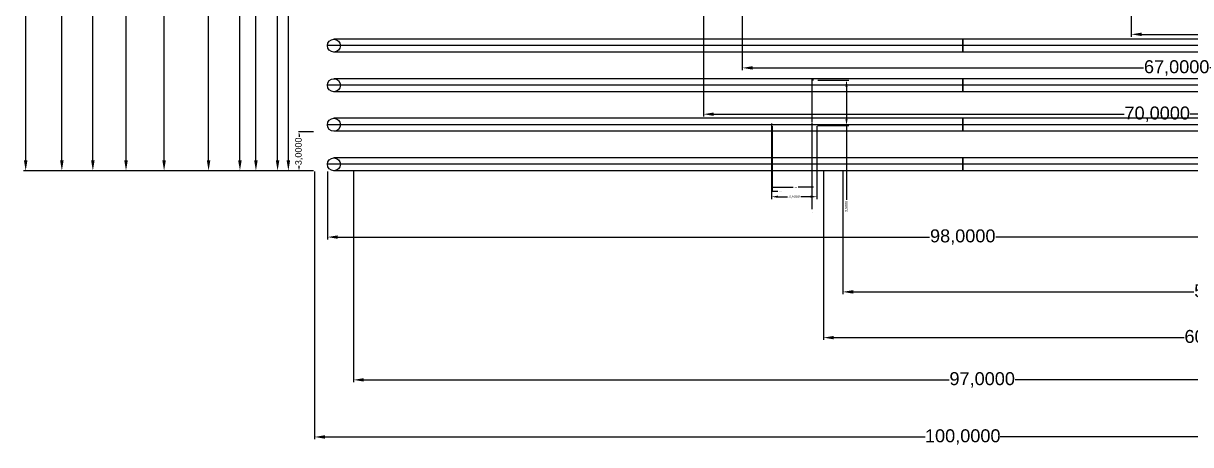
# Model space of a CAD drawing. Header units: millimetres. Extents: x -129 to 171, y -129 to 202.
# Drawn here: x 9.2 to 99.2, y -10 to 22.5 of the extents above; entities that cross this region are included whole.
import ezdxf

# ---------------------------------------------------------------- set-up
doc = ezdxf.new("R2010")
doc.units = ezdxf.units.MM
doc.header["$MEASUREMENT"] = 0
for name, color, linetype, plot in [('Acoperis', 180, 'Continuous', False), ('Dimenisuni corp 1', 11, 'Continuous', False), ('Dimensiune acoperis', 11, 'Continuous', False), ('Dimensiuni corp 0', 11, 'Continuous', False), ('Dimensiuni interior_1', 11, 'Continuous', False)]:
    doc.layers.add(name, color=color, linetype=linetype, plot=plot)
doc.styles.get("Standard").update_dxf_attribs({"font": 'arial.ttf'})
doc.dimstyles.new('Mici', dxfattribs={"dimtxt": 0.05, "dimasz": 0.05, "dimexe": 0.03, "dimexo": 0.0625, "dimgap": 0.09, "dimtad": 0, "dimdec": 4, "dimzin": 0, "dimtxsty": 'Standard', "dimcen": 0.09, "dimclrd": 1, "dimclre": 1, "dimadec": 0, "dimazin": 0, "dimtfac": 1, "dimtdec": 4, "dimtofl": 0, "dimtmove": 0, "dimatfit": 3, "dimfxl": 1, "dimtolj": 1, "dimtzin": 0, "dimarcsym": 0})
doc.dimstyles.get("Standard").update_dxf_attribs({"dimtxt": 0.18, "dimasz": 0.18, "dimexe": 0.18, "dimexo": 0.0625, "dimgap": 0.09, "dimtad": 0, "dimtih": 1, "dimtoh": 1, "dimdec": 4, "dimzin": 0, "dimdsep": 46, "dimtxsty": 'Standard', "dimcen": 0.09, "dimadec": 0, "dimazin": 0, "dimtfac": 1, "dimtdec": 4, "dimtofl": 0, "dimtmove": 0, "dimatfit": 3, "dimfxl": 1, "dimtolj": 1, "dimtzin": 0, "dimarcsym": 0})

# ---------------------------------------------------------------- blocks, each defined once
blk = doc.blocks.new('*U32')
blk.add_circle((1.5, 0), 0.5)
at = {"extrusion": (1.26823e-14, 1, 7.01661e-14)}
blk.add_circle((-1.5, 34.5, -48.5), 0.5, dxfattribs=at)
at = {"extrusion": (-1, 4.06467e-14, 2.35596e-14)}
for centre, radius, start, end in [((48.5, -16.8, -1.5), 51.8, 18.92464, 161.07536), ((48.5, -16.841, -1), 51.341, 19.14846, 160.85154), ((48.5, -16.882, -1.5), 50.882, 19.37757, 160.62243), ((48.5, -16.841, -2), 51.341, 19.14846, 160.85154)]:
    blk.add_arc(centre, radius, start, end, dxfattribs=at)
blk = doc.blocks.new('*U33')
at = {"layer": 'Acoperis', "color": 0, "linetype": 'ByBlock', "lineweight": -2, "transparency": 16777216, "rotation": 90.00000000000072}
for p in [(244.181, 52.971), (244.181, 49.92), (244.181, 46.868), (244.181, 43.817)]:
    blk.add_blockref('*U32', p, dxfattribs=at)
blk = doc.blocks.new('*D58')
at = {"layer": 'Defpoints', "color": 0, "transparency": 16777216}
for p in [(46.877, 130.551), (27.395, 13.551), (46.877, 13.551)]:
    blk.add_point(p, dxfattribs=at)
at = {"layer": 'Dimenisuni corp 1', "color": 1, "lineweight": -2, "transparency": 16777216}
for p, q in [((46.814, 130.551), (27.215, 130.551)), ((27.395, 129.751), (27.395, 74.945)), ((27.395, 14.351), (27.395, 69.157)), ((46.814, 13.551), (27.215, 13.551))]:
    blk.add_line(p, q, dxfattribs=at)
at = {"layer": 'Dimenisuni corp 1', "color": 1, "transparency": 16777216}
for points in [[(27.262, 129.751), (27.529, 129.751), (27.395, 130.551)], [(27.262, 14.351), (27.529, 14.351), (27.395, 13.551)]]:
    blk.add_solid(points, dxfattribs=at)
at = {"layer": 'Dimenisuni corp 1', "color": 0, "transparency": 16777216, "insert": (27.395, 72.051), "char_height": 1, "attachment_point": 5, "rotation": 90}
blk.add_mtext('\\A1;117,0000', dxfattribs=at)
blk = doc.blocks.new('*D75')
at = {"layer": 'Defpoints', "color": 0, "transparency": 16777216}
for p in [(47.877, 13.551), (145.877, 13.551), (47.877, 8.438)]:
    blk.add_point(p, dxfattribs=at)
at = {"layer": 'Dimensiune acoperis', "color": 1, "lineweight": -2, "transparency": 16777216}
for p, q in [((47.877, 13.489), (47.877, 8.258)), ((145.877, 13.489), (145.877, 8.258)), ((48.677, 8.438), (94.324, 8.438)), ((145.077, 8.438), (99.429, 8.438))]:
    blk.add_line(p, q, dxfattribs=at)
at = {"layer": 'Dimensiune acoperis', "color": 1, "transparency": 16777216}
for points in [[(48.677, 8.571), (48.677, 8.305), (47.877, 8.438)], [(145.077, 8.571), (145.077, 8.305), (145.877, 8.438)]]:
    blk.add_solid(points, dxfattribs=at)
at = {"layer": 'Dimensiune acoperis', "color": 0, "transparency": 16777216, "insert": (96.877, 8.438), "char_height": 1, "attachment_point": 5}
blk.add_mtext('\\A1;98,0000', dxfattribs=at)
blk = doc.blocks.new('*D78')
at = {"layer": 'Defpoints', "color": 0, "transparency": 16777216}
for p in [(44.862, 106.09), (46.877, 106.09), (46.877, 13.551)]:
    blk.add_point(p, dxfattribs=at)
at = {"layer": 'Dimensiune acoperis', "color": 1, "lineweight": -2, "transparency": 16777216}
for p, q in [((46.814, 106.09), (44.682, 106.09)), ((44.862, 105.29), (44.862, 63.604)), ((44.862, 14.351), (44.862, 58.499)), ((46.814, 13.551), (44.682, 13.551))]:
    blk.add_line(p, q, dxfattribs=at)
at = {"layer": 'Dimensiune acoperis', "color": 1, "transparency": 16777216}
for points in [[(44.728, 105.29), (44.995, 105.29), (44.862, 106.09)], [(44.728, 14.351), (44.995, 14.351), (44.862, 13.551)]]:
    blk.add_solid(points, dxfattribs=at)
at = {"layer": 'Dimensiune acoperis', "color": 0, "transparency": 16777216, "insert": (44.862, 61.051), "char_height": 1, "attachment_point": 5, "rotation": 90}
blk.add_mtext('\\A1;92,5390', dxfattribs=at)
blk = doc.blocks.new('*D179')
at = {"layer": 'Defpoints', "color": 0, "transparency": 16777216}
for p in [(85.627, 20.551), (87.912, 20.551), (85.6, 17.051)]:
    blk.add_point(p, dxfattribs=at)
at = {"layer": 'Dimensiuni interior_1', "color": 1, "lineweight": -2, "transparency": 16777216}
for p, q in [((85.689, 20.551), (88.092, 20.551)), ((87.912, 20.051), (87.912, 17.551)), ((85.663, 17.051), (88.092, 17.051)), ((87.912, 17.051), (87.912, 11.306))]:
    blk.add_line(p, q, dxfattribs=at)
at = {"layer": 'Dimensiuni interior_1', "color": 1, "transparency": 16777216}
for points in [[(87.829, 20.051), (87.996, 20.051), (87.912, 20.551)], [(87.829, 17.551), (87.996, 17.551), (87.912, 17.051)]]:
    blk.add_solid(points, dxfattribs=at)
at = {"layer": 'Dimensiuni interior_1', "color": 0, "transparency": 16777216, "insert": (87.912, 10.801), "char_height": 0.2, "attachment_point": 5, "rotation": 90}
blk.add_mtext('\\A1;3,5000', dxfattribs=at)
blk = doc.blocks.new('*D180')
at = {"layer": 'Defpoints', "color": 0, "transparency": 16777216}
for p in [(82.127, 17.051), (85.627, 17.051), (82.127, 11.551)]:
    blk.add_point(p, dxfattribs=at)
at = {"layer": 'Dimensiuni interior_1', "color": 1, "lineweight": -2, "transparency": 16777216}
for p, q in [((82.127, 16.989), (82.127, 11.371)), ((85.627, 16.989), (85.627, 11.371)), ((82.627, 11.551), (83.372, 11.551)), ((85.127, 11.551), (84.381, 11.551))]:
    blk.add_line(p, q, dxfattribs=at)
at = {"layer": 'Dimensiuni interior_1', "color": 1, "transparency": 16777216}
for points in [[(82.627, 11.635), (82.627, 11.468), (82.127, 11.551)], [(85.127, 11.635), (85.127, 11.468), (85.627, 11.551)]]:
    blk.add_solid(points, dxfattribs=at)
at = {"layer": 'Dimensiuni interior_1', "color": 0, "transparency": 16777216, "insert": (83.877, 11.551), "char_height": 0.2, "attachment_point": 5}
blk.add_mtext('\\A1;3,5000', dxfattribs=at)
blk = doc.blocks.new('*D183')
at = {"layer": 'Defpoints', "color": 0, "transparency": 16777216}
for p in [(85.25, 20.546), (85.427, 20.546), (85.427, 17.251)]:
    blk.add_point(p, dxfattribs=at)
at = {"layer": 'Dimensiuni interior_1', "color": 1, "lineweight": -2, "transparency": 16777216}
for p, q in [((85.364, 20.546), (85.22, 20.546)), ((85.25, 20.496), (85.25, 17.301)), ((85.25, 17.251), (85.25, 10.592))]:
    blk.add_line(p, q, dxfattribs=at)
at = {"layer": 'Dimensiuni interior_1', "color": 1, "transparency": 16777216}
for points in [[(85.241, 20.496), (85.258, 20.496), (85.25, 20.546)], [(85.241, 17.301), (85.258, 17.301), (85.25, 17.251)]]:
    blk.add_solid(points, dxfattribs=at)
at = {"layer": 'Dimensiuni interior_1', "color": 0, "transparency": 16777216, "insert": (85.25, 10.398), "char_height": 0.05, "attachment_point": 5, "rotation": 90}
blk.add_mtext('\\A1;3,2943', dxfattribs=at)
blk = doc.blocks.new('*D184')
at = {"layer": 'Defpoints', "color": 0, "transparency": 16777216}
for p in [(82.132, 17.251), (85.427, 17.251), (82.132, 12.281)]:
    blk.add_point(p, dxfattribs=at)
at = {"layer": 'Dimensiuni interior_1', "color": 1, "lineweight": -2, "transparency": 16777216}
for p, q in [((82.132, 17.189), (82.132, 12.251)), ((82.182, 12.281), (83.802, 12.281)), ((85.377, 12.281), (84.189, 12.281))]:
    blk.add_line(p, q, dxfattribs=at)
at = {"layer": 'Dimensiuni interior_1', "color": 1, "transparency": 16777216}
for points in [[(82.182, 12.289), (82.182, 12.272), (82.132, 12.281)], [(85.377, 12.289), (85.377, 12.272), (85.427, 12.281)]]:
    blk.add_solid(points, dxfattribs=at)
at = {"layer": 'Dimensiuni interior_1', "color": 0, "transparency": 16777216, "insert": (83.996, 12.281), "char_height": 0.05, "attachment_point": 5}
blk.add_mtext('\\A1;3,2943', dxfattribs=at)
blk = doc.blocks.new('*D192')
at = {"layer": 'Defpoints', "color": 0, "transparency": 16777216}
for p in [(82.127, 17.051), (82.177, 17.051), (82.177, 11.975)]:
    blk.add_point(p, dxfattribs=at)
at = {"layer": 'Dimensiuni interior_1', "color": 1, "lineweight": -2, "transparency": 16777216}
for p, q in [((82.177, 16.989), (82.177, 11.945)), ((82.117, 11.975), (82.107, 11.975)), ((82.187, 11.975), (82.627, 11.975))]:
    blk.add_line(p, q, dxfattribs=at)
at = {"layer": 'Dimensiuni interior_1', "color": 1, "transparency": 16777216}
for points in [[(82.117, 11.977), (82.117, 11.974), (82.127, 11.975)], [(82.187, 11.977), (82.187, 11.974), (82.177, 11.975)]]:
    blk.add_solid(points, dxfattribs=at)
at = {"layer": 'Dimensiuni interior_1', "color": 0, "transparency": 16777216, "insert": (82.821, 11.975), "char_height": 0.05, "attachment_point": 5}
blk.add_mtext('\\A1;0,0500', dxfattribs=at)
blk = doc.blocks.new('*D205')
at = {"layer": 'Defpoints', "color": 0, "transparency": 16777216}
for p in [(46.877, 46.551), (44.033, 13.551), (46.877, 13.551)]:
    blk.add_point(p, dxfattribs=at)
at = {"layer": 'Dimenisuni corp 1', "color": 1, "lineweight": -2, "transparency": 16777216}
for p, q in [((46.814, 46.551), (43.853, 46.551)), ((44.033, 45.751), (44.033, 34.103)), ((44.033, 14.351), (44.033, 28.999)), ((46.814, 13.551), (43.853, 13.551))]:
    blk.add_line(p, q, dxfattribs=at)
at = {"layer": 'Dimenisuni corp 1', "color": 1, "transparency": 16777216}
for points in [[(43.9, 45.751), (44.167, 45.751), (44.033, 46.551)], [(43.9, 14.351), (44.167, 14.351), (44.033, 13.551)]]:
    blk.add_solid(points, dxfattribs=at)
at = {"layer": 'Dimenisuni corp 1', "color": 0, "transparency": 16777216, "insert": (44.033, 31.551), "char_height": 1, "attachment_point": 5, "rotation": 90}
blk.add_mtext('\\A1;33,0000', dxfattribs=at)
blk = doc.blocks.new('*D206')
at = {"layer": 'Defpoints', "color": 0, "transparency": 16777216}
for p in [(46.877, 13.551), (146.877, 13.416), (146.877, -6.982)]:
    blk.add_point(p, dxfattribs=at)
at = {"layer": 'Dimenisuni corp 1', "color": 1, "lineweight": -2, "transparency": 16777216}
for p, q in [((46.877, 13.489), (46.877, -7.162)), ((146.877, 13.353), (146.877, -7.162)), ((47.677, -6.982), (93.983, -6.982)), ((146.077, -6.982), (99.77, -6.982))]:
    blk.add_line(p, q, dxfattribs=at)
at = {"layer": 'Dimenisuni corp 1', "color": 1, "transparency": 16777216}
for points in [[(47.677, -6.849), (47.677, -7.115), (46.877, -6.982)], [(146.077, -6.849), (146.077, -7.115), (146.877, -6.982)]]:
    blk.add_solid(points, dxfattribs=at)
at = {"layer": 'Dimenisuni corp 1', "color": 0, "transparency": 16777216, "insert": (96.877, -6.982), "char_height": 1, "attachment_point": 5}
blk.add_mtext('\\A1;100,0000', dxfattribs=at)
blk = doc.blocks.new('*D229')
at = {"layer": 'Defpoints', "color": 0, "transparency": 16777216}
for p in [(38.709, 81.551), (46.877, 81.551), (46.877, 13.551)]:
    blk.add_point(p, dxfattribs=at)
at = {"layer": 'Dimenisuni corp 1', "color": 1, "lineweight": -2, "transparency": 16777216}
for p, q in [((46.814, 81.551), (38.529, 81.551)), ((38.709, 80.751), (38.709, 50.107)), ((38.709, 14.351), (38.709, 44.996)), ((46.814, 13.551), (38.529, 13.551))]:
    blk.add_line(p, q, dxfattribs=at)
at = {"layer": 'Dimenisuni corp 1', "color": 1, "transparency": 16777216}
for points in [[(38.575, 80.751), (38.842, 80.751), (38.709, 81.551)], [(38.575, 14.351), (38.842, 14.351), (38.709, 13.551)]]:
    blk.add_solid(points, dxfattribs=at)
at = {"layer": 'Dimenisuni corp 1', "color": 0, "transparency": 16777216, "insert": (38.709, 47.551), "char_height": 1, "attachment_point": 5, "rotation": 90}
blk.add_mtext('\\A1;68,0000', dxfattribs=at)
blk = doc.blocks.new('*D231')
at = {"layer": 'Defpoints', "color": 0, "transparency": 16777216}
for p in [(32.341, 108.551), (46.877, 108.551), (46.877, 13.551)]:
    blk.add_point(p, dxfattribs=at)
at = {"layer": 'Dimenisuni corp 1', "color": 1, "lineweight": -2, "transparency": 16777216}
for p, q in [((46.814, 108.551), (32.161, 108.551)), ((32.341, 107.751), (32.341, 63.604)), ((32.341, 14.351), (32.341, 58.499)), ((46.814, 13.551), (32.161, 13.551))]:
    blk.add_line(p, q, dxfattribs=at)
at = {"layer": 'Dimenisuni corp 1', "color": 1, "transparency": 16777216}
for points in [[(32.208, 107.751), (32.475, 107.751), (32.341, 108.551)], [(32.208, 14.351), (32.475, 14.351), (32.341, 13.551)]]:
    blk.add_solid(points, dxfattribs=at)
at = {"layer": 'Dimenisuni corp 1', "color": 0, "transparency": 16777216, "insert": (32.341, 61.051), "char_height": 1, "attachment_point": 5, "rotation": 90}
blk.add_mtext('\\A1;95,0000', dxfattribs=at)
blk = doc.blocks.new('*D232')
at = {"layer": 'Defpoints', "color": 0, "transparency": 16777216}
for p in [(49.877, 13.551), (146.877, 13.416), (146.877, -2.576)]:
    blk.add_point(p, dxfattribs=at)
at = {"layer": 'Dimenisuni corp 1', "color": 1, "lineweight": -2, "transparency": 16777216}
for p, q in [((49.877, 13.489), (49.877, -2.756)), ((146.877, 13.353), (146.877, -2.756)), ((50.677, -2.576), (95.824, -2.576)), ((146.077, -2.576), (100.929, -2.576))]:
    blk.add_line(p, q, dxfattribs=at)
at = {"layer": 'Dimenisuni corp 1', "color": 1, "transparency": 16777216}
for points in [[(50.677, -2.443), (50.677, -2.709), (49.877, -2.576)], [(146.077, -2.443), (146.077, -2.709), (146.877, -2.576)]]:
    blk.add_solid(points, dxfattribs=at)
at = {"layer": 'Dimenisuni corp 1', "color": 0, "transparency": 16777216, "insert": (98.377, -2.576), "char_height": 1, "attachment_point": 5}
blk.add_mtext('\\A1;97,0000', dxfattribs=at)
blk = doc.blocks.new('*D233')
at = {"layer": 'Defpoints', "color": 0, "transparency": 16777216}
for p in [(87.627, 13.551), (146.877, 13.551), (146.877, 4.21)]:
    blk.add_point(p, dxfattribs=at)
at = {"layer": 'Dimenisuni corp 1', "color": 1, "lineweight": -2, "transparency": 16777216}
for p, q in [((87.627, 13.489), (87.627, 4.03)), ((146.877, 13.489), (146.877, 4.03)), ((88.427, 4.21), (114.699, 4.21)), ((146.077, 4.21), (119.804, 4.21))]:
    blk.add_line(p, q, dxfattribs=at)
at = {"layer": 'Dimenisuni corp 1', "color": 1, "transparency": 16777216}
for points in [[(88.427, 4.344), (88.427, 4.077), (87.627, 4.21)], [(146.077, 4.344), (146.077, 4.077), (146.877, 4.21)]]:
    blk.add_solid(points, dxfattribs=at)
at = {"layer": 'Dimenisuni corp 1', "color": 0, "transparency": 16777216, "insert": (117.252, 4.21), "char_height": 1, "attachment_point": 5}
blk.add_mtext('\\A1;59,2500', dxfattribs=at)
blk = doc.blocks.new('*D237')
at = {"layer": 'Defpoints', "color": 0, "transparency": 16777216}
for p in [(46.877, 111.551), (29.784, 13.551), (46.877, 13.551)]:
    blk.add_point(p, dxfattribs=at)
at = {"layer": 'Dimenisuni corp 1', "color": 1, "lineweight": -2, "transparency": 16777216}
for p, q in [((46.814, 111.551), (29.604, 111.551)), ((29.784, 110.751), (29.784, 65.104)), ((29.784, 14.351), (29.784, 59.999)), ((46.814, 13.551), (29.604, 13.551))]:
    blk.add_line(p, q, dxfattribs=at)
at = {"layer": 'Dimenisuni corp 1', "color": 1, "transparency": 16777216}
for points in [[(29.651, 110.751), (29.918, 110.751), (29.784, 111.551)], [(29.651, 14.351), (29.918, 14.351), (29.784, 13.551)]]:
    blk.add_solid(points, dxfattribs=at)
at = {"layer": 'Dimenisuni corp 1', "color": 0, "transparency": 16777216, "insert": (29.784, 62.551), "char_height": 1, "attachment_point": 5, "rotation": 90}
blk.add_mtext('\\A1;98,0000', dxfattribs=at)
blk = doc.blocks.new('*D238')
at = {"layer": 'Defpoints', "color": 0, "transparency": 16777216}
for p in [(46.877, 83.051), (35.277, 13.551), (46.877, 13.551)]:
    blk.add_point(p, dxfattribs=at)
at = {"layer": 'Dimenisuni corp 1', "color": 1, "lineweight": -2, "transparency": 16777216}
for p, q in [((46.814, 83.051), (35.097, 83.051)), ((35.277, 82.251), (35.277, 50.857)), ((35.277, 14.351), (35.277, 45.746)), ((46.814, 13.551), (35.097, 13.551))]:
    blk.add_line(p, q, dxfattribs=at)
at = {"layer": 'Dimenisuni corp 1', "color": 1, "transparency": 16777216}
for points in [[(35.143, 82.251), (35.41, 82.251), (35.277, 83.051)], [(35.143, 14.351), (35.41, 14.351), (35.277, 13.551)]]:
    blk.add_solid(points, dxfattribs=at)
at = {"layer": 'Dimenisuni corp 1', "color": 0, "transparency": 16777216, "insert": (35.277, 48.301), "char_height": 1, "attachment_point": 5, "rotation": 90}
blk.add_mtext('\\A1;69,5000', dxfattribs=at)
blk = doc.blocks.new('*D239')
at = {"layer": 'Defpoints', "color": 0, "transparency": 16777216}
for p in [(46.877, 48.051), (41.129, 13.551), (46.877, 13.551)]:
    blk.add_point(p, dxfattribs=at)
at = {"layer": 'Dimenisuni corp 1', "color": 1, "lineweight": -2, "transparency": 16777216}
for p, q in [((46.814, 48.051), (40.949, 48.051)), ((41.129, 47.251), (41.129, 33.353)), ((41.129, 14.351), (41.129, 28.249)), ((46.814, 13.551), (40.949, 13.551))]:
    blk.add_line(p, q, dxfattribs=at)
at = {"layer": 'Dimenisuni corp 1', "color": 1, "transparency": 16777216}
for points in [[(40.995, 47.251), (41.262, 47.251), (41.129, 48.051)], [(40.995, 14.351), (41.262, 14.351), (41.129, 13.551)]]:
    blk.add_solid(points, dxfattribs=at)
at = {"layer": 'Dimenisuni corp 1', "color": 0, "transparency": 16777216, "insert": (41.129, 30.801), "char_height": 1, "attachment_point": 5, "rotation": 90}
blk.add_mtext('\\A1;34,5000', dxfattribs=at)
blk = doc.blocks.new('*D240')
at = {"layer": 'Defpoints', "color": 0, "transparency": 16777216}
for p in [(86.127, 13.551), (146.877, 13.416), (146.877, 0.681)]:
    blk.add_point(p, dxfattribs=at)
at = {"layer": 'Dimenisuni corp 1', "color": 1, "lineweight": -2, "transparency": 16777216}
for p, q in [((86.127, 13.489), (86.127, 0.501)), ((146.877, 13.353), (146.877, 0.501)), ((86.927, 0.681), (113.946, 0.681)), ((146.077, 0.681), (119.057, 0.681))]:
    blk.add_line(p, q, dxfattribs=at)
at = {"layer": 'Dimenisuni corp 1', "color": 1, "transparency": 16777216}
for points in [[(86.927, 0.814), (86.927, 0.548), (86.127, 0.681)], [(146.077, 0.814), (146.077, 0.548), (146.877, 0.681)]]:
    blk.add_solid(points, dxfattribs=at)
at = {"layer": 'Dimenisuni corp 1', "color": 0, "transparency": 16777216, "insert": (116.502, 0.681), "char_height": 1, "attachment_point": 5}
blk.add_mtext('\\A1;60,7500', dxfattribs=at)
blk = doc.blocks.new('*D244')
at = {"layer": 'Defpoints', "color": 0, "transparency": 16777216}
for p in [(109.877, 30.051), (146.877, 30.051), (109.877, 24.077)]:
    blk.add_point(p, dxfattribs=at)
at = {"layer": 'Dimensiuni corp 0', "color": 1, "lineweight": -2, "transparency": 16777216}
for p, q in [((109.877, 29.989), (109.877, 23.897)), ((146.877, 29.989), (146.877, 23.897)), ((110.677, 24.077), (125.824, 24.077)), ((146.077, 24.077), (130.929, 24.077))]:
    blk.add_line(p, q, dxfattribs=at)
at = {"layer": 'Dimensiuni corp 0', "color": 1, "transparency": 16777216}
for points in [[(110.677, 24.211), (110.677, 23.944), (109.877, 24.077)], [(146.077, 24.211), (146.077, 23.944), (146.877, 24.077)]]:
    blk.add_solid(points, dxfattribs=at)
at = {"layer": 'Dimensiuni corp 0', "color": 0, "transparency": 16777216, "insert": (128.377, 24.077), "char_height": 1, "attachment_point": 5}
blk.add_mtext('\\A1;37,0000', dxfattribs=at)
blk = doc.blocks.new('*D245')
at = {"layer": 'Defpoints', "color": 0, "transparency": 16777216}
for p in [(79.877, 30.051), (146.877, 30.051), (79.877, 21.488)]:
    blk.add_point(p, dxfattribs=at)
at = {"layer": 'Dimensiuni corp 0', "color": 1, "lineweight": -2, "transparency": 16777216}
for p, q in [((79.877, 29.989), (79.877, 21.308)), ((146.877, 29.989), (146.877, 21.308)), ((80.677, 21.488), (110.821, 21.488)), ((146.077, 21.488), (115.932, 21.488))]:
    blk.add_line(p, q, dxfattribs=at)
at = {"layer": 'Dimensiuni corp 0', "color": 1, "transparency": 16777216}
for points in [[(80.677, 21.622), (80.677, 21.355), (79.877, 21.488)], [(146.077, 21.622), (146.077, 21.355), (146.877, 21.488)]]:
    blk.add_solid(points, dxfattribs=at)
at = {"layer": 'Dimensiuni corp 0', "color": 0, "transparency": 16777216, "insert": (113.377, 21.488), "char_height": 1, "attachment_point": 5}
blk.add_mtext('\\A1;67,0000', dxfattribs=at)
blk = doc.blocks.new('*D254')
at = {"layer": 'Defpoints', "color": 0, "transparency": 16777216}
for p in [(42.362, 108.551), (46.877, 108.551), (46.877, 13.551)]:
    blk.add_point(p, dxfattribs=at)
at = {"layer": 'Dimensiune acoperis', "color": 1, "lineweight": -2, "transparency": 16777216}
for p, q in [((46.814, 108.551), (42.182, 108.551)), ((42.362, 107.751), (42.362, 63.604)), ((42.362, 14.351), (42.362, 58.499)), ((46.814, 13.551), (42.182, 13.551))]:
    blk.add_line(p, q, dxfattribs=at)
at = {"layer": 'Dimensiune acoperis', "color": 1, "transparency": 16777216}
for points in [[(42.228, 107.751), (42.495, 107.751), (42.362, 108.551)], [(42.228, 14.351), (42.495, 14.351), (42.362, 13.551)]]:
    blk.add_solid(points, dxfattribs=at)
at = {"layer": 'Dimensiune acoperis', "color": 0, "transparency": 16777216, "insert": (42.362, 61.051), "char_height": 1, "attachment_point": 5, "rotation": 90}
blk.add_mtext('\\A1;95,0000', dxfattribs=at)
blk = doc.blocks.new('*D273')
at = {"layer": 'Defpoints', "color": 0, "transparency": 16777216}
for p in [(45.684, 16.551), (46.872, 16.551), (46.877, 13.551)]:
    blk.add_point(p, dxfattribs=at)
at = {"layer": 'Dimenisuni corp 1', "color": 1, "lineweight": -2, "transparency": 16777216}
for p, q in [((46.81, 16.551), (45.654, 16.551)), ((45.684, 16.351), (45.684, 16.178)), ((46.814, 13.551), (45.654, 13.551)), ((45.684, 13.751), (45.684, 13.924))]:
    blk.add_line(p, q, dxfattribs=at)
at = {"layer": 'Dimenisuni corp 1', "color": 1, "transparency": 16777216}
for points in [[(45.65, 16.351), (45.717, 16.351), (45.684, 16.551)], [(45.65, 13.751), (45.717, 13.751), (45.684, 13.551)]]:
    blk.add_solid(points, dxfattribs=at)
at = {"layer": 'Dimenisuni corp 1', "color": 0, "transparency": 16777216, "insert": (45.684, 15.051), "char_height": 0.5, "attachment_point": 5, "rotation": 90}
blk.add_mtext('\\A1;3,0000', dxfattribs=at)
blk = doc.blocks.new('*D274')
at = {"layer": 'Defpoints', "color": 0, "transparency": 16777216}
for p in [(24.603, 133.551), (46.877, 133.551), (46.877, 13.551)]:
    blk.add_point(p, dxfattribs=at)
at = {"layer": 'Dimenisuni corp 1', "color": 1, "lineweight": -2, "transparency": 16777216}
for p, q in [((46.814, 133.551), (24.423, 133.551)), ((24.603, 132.751), (24.603, 76.445)), ((24.603, 14.351), (24.603, 70.657)), ((46.814, 13.551), (24.423, 13.551))]:
    blk.add_line(p, q, dxfattribs=at)
at = {"layer": 'Dimenisuni corp 1', "color": 1, "transparency": 16777216}
for points in [[(24.47, 132.751), (24.736, 132.751), (24.603, 133.551)], [(24.47, 14.351), (24.736, 14.351), (24.603, 13.551)]]:
    blk.add_solid(points, dxfattribs=at)
at = {"layer": 'Dimenisuni corp 1', "color": 0, "transparency": 16777216, "insert": (24.603, 73.551), "char_height": 1, "attachment_point": 5, "rotation": 90}
blk.add_mtext('\\A1;120,0000', dxfattribs=at)
blk = doc.blocks.new('*D285')
at = {"layer": 'Defpoints', "color": 0, "transparency": 16777216}
for p in [(76.877, 30.051), (146.877, 30.051), (76.877, 17.917)]:
    blk.add_point(p, dxfattribs=at)
at = {"layer": 'Dimensiuni corp 0', "color": 1, "lineweight": -2, "transparency": 16777216}
for p, q in [((76.877, 29.989), (76.877, 17.737)), ((146.877, 29.989), (146.877, 17.737)), ((77.677, 17.917), (109.328, 17.917)), ((146.077, 17.917), (114.425, 17.917))]:
    blk.add_line(p, q, dxfattribs=at)
at = {"layer": 'Dimensiuni corp 0', "color": 1, "transparency": 16777216}
for points in [[(77.677, 18.051), (77.677, 17.784), (76.877, 17.917)], [(146.077, 18.051), (146.077, 17.784), (146.877, 17.917)]]:
    blk.add_solid(points, dxfattribs=at)
at = {"layer": 'Dimensiuni corp 0', "color": 0, "transparency": 16777216, "insert": (111.877, 17.917), "char_height": 1, "attachment_point": 5}
blk.add_mtext('\\A1;70,0000', dxfattribs=at)
blk = doc.blocks.new('A$Ca0c041a6')
at = {"layer": 'Acoperis'}
blk.add_blockref('*U33', (-231.0811, -113.51704, 30), dxfattribs=at)
at = {"layer": 'Dimenisuni corp 1'}
dim = blk.add_linear_dim(base=(-10.67367, 51.3), p1=(11.59982, -68.7), p2=(11.59982, 51.3), angle=90, dimstyle='Standard', dxfattribs=at)
dim.commit()
dim.dimension.update_dxf_attribs({"geometry": '*D274', "text_midpoint": (-10.67367, -8.7), "insert": (-35.27669, -82.25133)})
for base, p1, p2, picture, middle in [((-7.88141, -68.7), (11.59982, 48.3), (11.59982, -68.7), '*D58', (-7.88141, -10.2)), ((-5.49253, -68.7), (11.59982, 29.3), (11.59982, -68.7), '*D237', (-5.49253, -19.7)), ((-2.93521, 26.3), (11.59982, -68.7), (11.59982, 26.3), '*D231', (-2.93521, -21.2)), ((0, -68.7), (11.59982, 0.8), (11.59982, -68.7), '*D238', (0, -33.95)), ((3.43186, -0.7), (11.59982, -68.7), (11.59982, -0.7), '*D229', (3.43186, -34.7)), ((5.85206, -68.7), (11.59982, -34.2), (11.59982, -68.7), '*D239', (5.85206, -51.45)), ((8.75658, -68.7), (11.59982, -35.7), (11.59982, -68.7), '*D205', (8.75658, -50.7))]:
    dim = blk.add_linear_dim(base=base, p1=p1, p2=p2, angle=90, dimstyle='Standard', dxfattribs=at)
    dim.commit()
    dim.dimension.update_dxf_attribs({"geometry": picture, "text_midpoint": middle, "dimtype": 128, "insert": (-35.27669, -82.25133)})
dim = blk.add_linear_dim(base=(10.40696, -65.7), p1=(11.59982, -68.7), p2=(11.59562, -65.7), angle=90, dimstyle='Mici', override={"dimtxt": 0.5, "dimasz": 0.2}, dxfattribs=at)
dim.commit()
dim.dimension.update_dxf_attribs({"geometry": '*D273', "text_midpoint": (10.40696, -67.2), "insert": (-35.27669, -82.25133)})
for base, p1, p2, picture, middle in [((111.59982, -89.23327), (11.59982, -68.7), (111.59982, -68.83572), '*D206', (61.59982, -89.23327)), ((111.59982, -84.82744), (14.59982, -68.7), (111.59982, -68.83572), '*D232', (63.09982, -84.82744)), ((111.59982, -81.57035), (50.84982, -68.7), (111.59982, -68.83572), '*D240', (81.22482, -81.57035)), ((111.59982, -78.04112), (52.34982, -68.7), (111.59982, -68.7), '*D233', (81.97482, -78.04112))]:
    dim = blk.add_linear_dim(base=base, p1=p1, p2=p2, dimstyle='Standard', dxfattribs=at)
    dim.commit()
    dim.dimension.update_dxf_attribs({"geometry": picture, "text_midpoint": middle, "dimtype": 128, "insert": (-35.27669, -82.25133)})
at = {"layer": 'Dimensiune acoperis'}
for base, p2, picture, middle in [((7.08508, 26.3, 30), (11.59982, 26.3, 30), '*D254', (7.08508, -21.2, 30)), ((9.58508, 23.839, 30), (11.59982, 23.839, 30), '*D78', (9.58508, -21.2, 30))]:
    dim = blk.add_linear_dim(base=base, p1=(11.59982, -68.7, 30), p2=p2, angle=90, dimstyle='Standard', dxfattribs=at)
    dim.commit()
    dim.dimension.update_dxf_attribs({"geometry": picture, "text_midpoint": middle, "dimtype": 128, "insert": (-35.27669, -82.25133)})
dim = blk.add_linear_dim(base=(12.59982, -73.81335, 30), p1=(110.59982, -68.7, 30), p2=(12.59982, -68.7, 30), dimstyle='Standard', dxfattribs=at)
dim.commit()
dim.dimension.update_dxf_attribs({"geometry": '*D75', "text_midpoint": (61.59982, -73.81335, 30), "dimtype": 128, "insert": (-35.27669, -82.25133)})
at = {"layer": 'Dimensiuni corp 0'}
dim = blk.add_linear_dim(base=(41.59982, -64.33395, -30), p1=(111.59982, -52.2, -30), p2=(41.59982, -52.2, -30), dimstyle='Standard', dxfattribs=at)
dim.commit()
dim.dimension.update_dxf_attribs({"geometry": '*D285', "text_midpoint": (76.59982, -64.33395, -30), "insert": (-35.27669, -82.25133)})
for base, p2, picture, middle in [((44.59982, -60.76307, -30), (44.59982, -52.2, -30), '*D245', (78.09982, -60.76307, -30)), ((74.59982, -58.17403, -30), (74.59982, -52.2, -30), '*D244', (93.09982, -58.17403, -30))]:
    dim = blk.add_linear_dim(base=base, p1=(111.59982, -52.2, -30), p2=p2, dimstyle='Standard', dxfattribs=at)
    dim.commit()
    dim.dimension.update_dxf_attribs({"geometry": picture, "text_midpoint": middle, "dimtype": 128, "insert": (-35.27669, -82.25133)})
at = {"layer": 'Dimensiuni interior_1'}
for base, p1, p2, dimstyle, override, picture, middle in [((49.97298, -61.70572, 0.7), (50.14982, -65, 0.7), (50.14982, -61.70572, 0.7), 'Mici', {"dimse1": 1}, '*D183', (49.97298, -71.85286, 0.7)), ((52.63564, -61.7, 0.5), (50.32368, -65.2, 0.5), (50.34982, -61.7, 0.5), 'Standard', {"dimtxt": 0.2, "dimasz": 0.5}, '*D179', (52.63564, -71.45, 0.5))]:
    dim = blk.add_linear_dim(base=base, p1=p1, p2=p2, angle=90, dimstyle=dimstyle, override=override, dxfattribs=at)
    dim.commit()
    dim.dimension.update_dxf_attribs({"geometry": picture, "text_midpoint": middle, "dimtype": 128, "insert": (-35.27669, -82.25133)})
for base, p1, p2, dimstyle, override, picture, middle in [((46.89986, -70.27598, 0.5), (46.84982, -65.2, 0.5), (46.89986, -65.2, 0.5), 'Mici', {"dimasz": 0.01, "dimse1": 1}, '*D192', (47.54423, -70.27598, 0.5)), ((46.84982, -70.7, 0.5), (50.34982, -65.2, 0.5), (46.84982, -65.2, 0.5), 'Standard', {"dimtxt": 0.2, "dimasz": 0.5}, '*D180', (48.59982, -70.7, 0.5)), ((46.85554, -69.97059, 0.7), (50.14982, -65, 0.7), (46.85554, -65, 0.7), 'Mici', {"dimse1": 1}, '*D184', (48.71896, -69.97059, 0.7))]:
    dim = blk.add_linear_dim(base=base, p1=p1, p2=p2, dimstyle=dimstyle, override=override, dxfattribs=at)
    dim.commit()
    dim.dimension.update_dxf_attribs({"geometry": picture, "text_midpoint": middle, "dimtype": 128, "insert": (-35.27669, -82.25133)})

msp = doc.modelspace()

# ---------------------------------------------------------------- block references
msp.add_blockref('A$Ca0c041a6', (20.005, 79.822))

doc.saveas('drawing.dxf')
